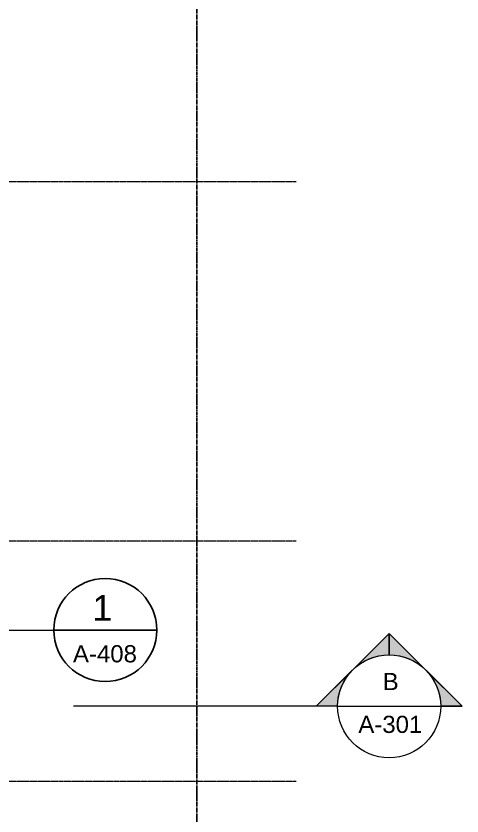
# Model space of a CAD drawing. Header units: millimetres. Extents: x -12746 to 995452, y -409013 to 338495.
# Drawn here: x 4631 to 9827, y -2666 to 6652 of the extents above; entities that cross this region are included whole.
import ezdxf

# ---------------------------------------------------------------- set-up
doc = ezdxf.new("R2010")
doc.units = ezdxf.units.MM
doc.linetypes.add('Double dash', pattern=[55, 20, -5, 10, -5, 10, -5])
doc.linetypes.add('Grid Line', pattern=[22.225, 12.7, -3.175, 3.175, -3.175])
for name, color, linetype, lineweight in [('A-ANNO-SYMB', 150, 'Continuous', 9), ('C-PROP-LINE', 91, 'Double dash', 25), ('G-ANNO-SYMB', 111, 'Continuous', 9), ('S-GRID', 1, 'Continuous', 9)]:
    doc.layers.add(name, color=color, linetype=linetype, lineweight=lineweight)
doc.styles.add('Arial_2', font='arial.ttf', dxfattribs={"height": 200})
doc.styles.add('Arial_4', font='arial.ttf', dxfattribs={"height": 300})

# ---------------------------------------------------------------- blocks, each defined once
blk = doc.blocks.new('Family - ___-757194-1st Floor FFL')
at = {"layer": 'C-PROP-LINE'}
blk.add_line((6736.1, 12922.2), (6736.1, -18077.8), dxfattribs=at)
blk = doc.blocks.new('Section - M_Section Head - Filled 2-312746-1st Floor FFL')
at = {"layer": 'G-ANNO-SYMB'}
h = blk.add_hatch(color=256, dxfattribs=at)
edge = h.paths.add_edge_path()
edge.add_line((-6, 8.485), (-6, 6))
edge.add_arc((-6, 0), 6, 90, 135)
edge.add_line((-10.243, 4.243), (-6, 8.485))
h = blk.add_hatch(color=256, dxfattribs=at)
edge = h.paths.add_edge_path()
edge.add_line((-6, 8.485), (-1.757, 4.243))
edge.add_arc((-6, 0), 6, 45, 90)
edge.add_line((-6, 6), (-6, 8.485))
h = blk.add_hatch(color=256, dxfattribs=at)
edge = h.paths.add_edge_path()
edge.add_line((-14.485, 0), (-10.243, 4.243))
edge.add_arc((-6, 0), 6, 135, 180)
edge.add_line((-12, 0), (-14.485, 0))
h = blk.add_hatch(color=256, dxfattribs=at)
edge = h.paths.add_edge_path()
edge.add_line((2.485, 0), (0, 0))
edge.add_arc((-6, 0), 6, 360, 405)
edge.add_line((-1.757, 4.243), (2.485, 0))
at = {"layer": 'G-ANNO-SYMB', "lineweight": 18}
for p, q in [((-6, 8.485), (-14.485, 0)), ((-6, 8.485), (-10.243, 4.243)), ((-6, 8.485), (2.485, 0)), ((-6, 6), (-6, 8.485)), ((-6, 8.485), (-6, 6)), ((-1.757, 4.243), (-6, 8.485)), ((-10.243, 4.243), (-14.485, 0)), ((2.485, 0), (-1.757, 4.243)), ((-14.485, 0), (-12, 0)), ((0, 0), (2.485, 0)), ((-12, 0), (-14.485, 0)), ((0, 0), (2.485, 0))]:
    blk.add_line(p, q, dxfattribs=at)
for start, end in [(360, 180), (90, 135), (45, 90), (135, 180), (360, 45), (180, 360)]:
    blk.add_arc((-6, 0), 6, start, end, dxfattribs=at)
blk = doc.blocks.new('Floor Plan - M_Callout-628330-1st Floor FFL')
at = {"layer": 'A-ANNO-SYMB', "lineweight": 25}
blk.add_line((-6, 0), (6, 0), dxfattribs=at)
for start, end in [(360, 180), (180, 360)]:
    blk.add_arc((0, 0), 6, start, end, dxfattribs=at)

msp = doc.modelspace()

# ---------------------------------------------------------------- linework, layer by layer
at = {"layer": 'A-ANNO-SYMB'}
msp.add_line((4014.7, -499.7), (5071.1, -499.7), dxfattribs=at)
at = {"layer": 'G-ANNO-SYMB'}
msp.add_line((8378.1, -1388.2), (5300.7, -1388.2), dxfattribs=at)
at = {"layer": 'G-ANNO-SYMB', "lineweight": 18}
msp.add_line((8378.1, -1388.2), (9578.1, -1388.2), dxfattribs=at)
at = {"layer": 'S-GRID', "linetype": 'Grid Line'}
for p, q in [((7895.6, 4722.2), (-11133.4, 4722.2)), ((7895.6, 537.2), (-11133.4, 537.2)), ((7895.6, -2262.8), (-11133.4, -2262.8))]:
    msp.add_line(p, q, dxfattribs=at)

# ---------------------------------------------------------------- block references
at = {"layer": 'A-ANNO-SYMB', "lineweight": 25, "xscale": 99.99999999999993, "yscale": 99.99999999999993, "zscale": 99.99999999999993}
msp.add_blockref('Floor Plan - M_Callout-628330-1st Floor FFL', (5671.1, -499.7), dxfattribs=at)
at = {"layer": 'C-PROP-LINE'}
msp.add_blockref('Family - ___-757194-1st Floor FFL', (0, 0), dxfattribs=at)
at = {"layer": 'G-ANNO-SYMB', "lineweight": 18, "extrusion": (0, 0, -1), "xscale": 99.99999999999993, "yscale": 99.99999999999993, "zscale": 99.99999999999993}
msp.add_blockref('Section - M_Section Head - Filled 2-312746-1st Floor FFL', (-8378.1, -1388.2), dxfattribs=at)

# ---------------------------------------------------------------- texts
at = {"layer": 'A-ANNO-SYMB', "attachment_point": 1}
for s, insert, char_height, width, style in [('1', (5521.2, -92.2), 300, 288.607, 'Arial_4'), ('A-408', (5294.7, -676.1), 200, 921.941, 'Arial_2')]:
    msp.add_mtext(s, dxfattribs=dict(at, insert=insert, char_height=char_height, width=width, style=style))
at = {"layer": 'G-ANNO-SYMB', "char_height": 200, "attachment_point": 1, "style": 'Arial_2'}
for s, insert, width in [('B', (8903.3, -999.3), 232.489), ('A-301', (8618.8, -1498.2), 921.941)]:
    msp.add_mtext(s, dxfattribs=dict(at, insert=insert, width=width))

doc.saveas('drawing.dxf')
